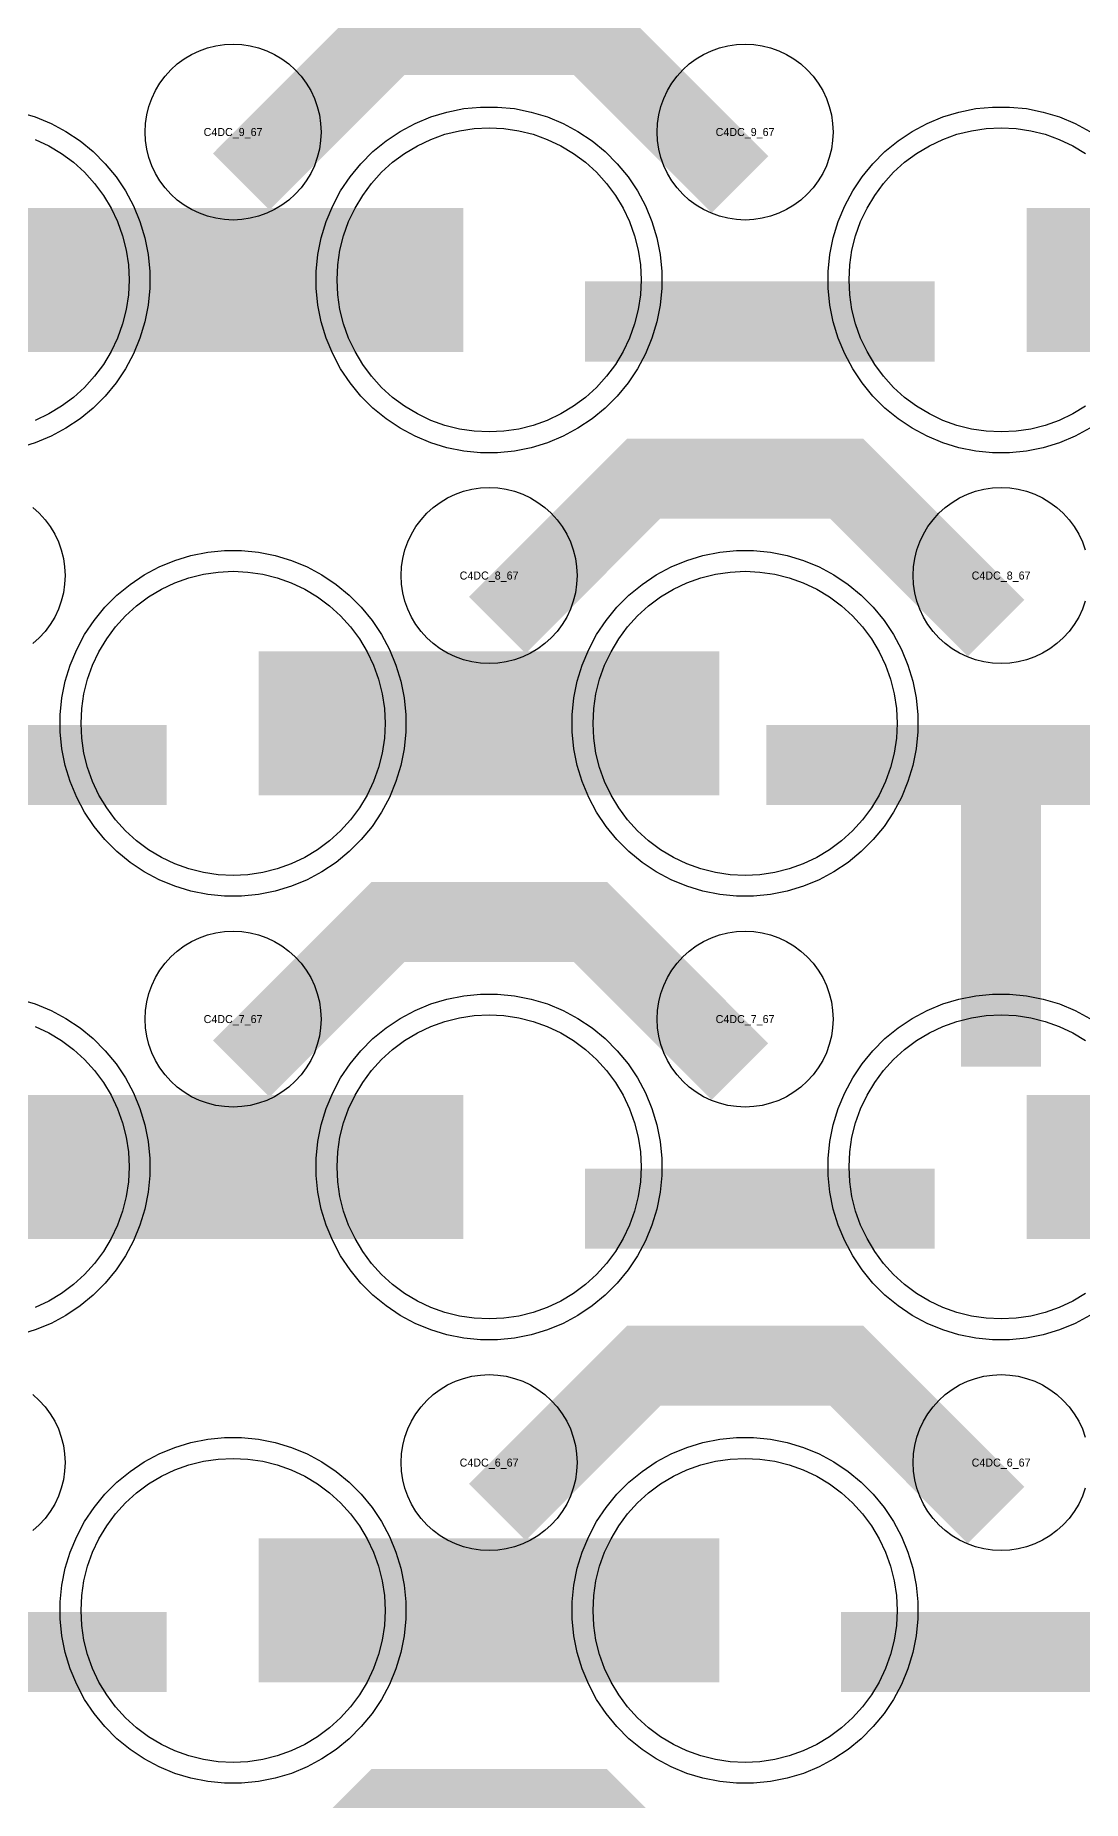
# Model space of a CAD drawing. Extents: x -11880 to 11880, y -14992 to 14992.
# Drawn here: x 9378 to 9706, y -14068 to -13516 of the extents above; entities that cross this region are included whole.
import ezdxf
from ezdxf.enums import TextEntityAlignment as Align

# ---------------------------------------------------------------- set-up
doc = ezdxf.new("R2010")
doc.units = 0
doc.header["$MEASUREMENT"] = 0
for name, color, linetype in [('GDS_775_DT_237', 138, 'CONTINUOUS'), ('RDL1_FS', 34, 'CONTINUOUS'), ('RDL_BS', 160, 'CONTINUOUS')]:
    doc.layers.add(name, color=color, linetype=linetype)

msp = doc.modelspace()

# ---------------------------------------------------------------- linework, layer by layer
at = {"layer": 'RDL1_FS', "color": 241, "true_color": 0xf7abae}
for points in [[(9520, -13639.994), (9515.343, -13639.765), (9510.732, -13639.081), (9506.209, -13637.949), (9501.819, -13636.377), (9497.605, -13634.385), (9493.605, -13631.987), (9489.86, -13629.209), (9486.406, -13626.079), (9483.276, -13622.625), (9480.498, -13618.88), (9478.1, -13614.88), (9476.108, -13610.666), (9474.536, -13606.276), (9473.404, -13601.753), (9472.72, -13597.142), (9472.491, -13592.485), (9472.72, -13587.828), (9473.404, -13583.217), (9474.536, -13578.694), (9476.108, -13574.304), (9478.1, -13570.09), (9480.498, -13566.09), (9483.276, -13562.345), (9486.406, -13558.891), (9489.86, -13555.761), (9493.605, -13552.983), (9497.605, -13550.585), (9501.819, -13548.593), (9506.209, -13547.021), (9510.732, -13545.889), (9515.343, -13545.205), (9520, -13544.976), (9524.657, -13545.205), (9529.268, -13545.889), (9533.791, -13547.021), (9538.181, -13548.593), (9542.395, -13550.585), (9546.395, -13552.983), (9550.14, -13555.761), (9553.594, -13558.891), (9556.724, -13562.345), (9559.502, -13566.09), (9561.9, -13570.09), (9563.892, -13574.304), (9565.464, -13578.694), (9566.596, -13583.217), (9567.28, -13587.828), (9567.509, -13592.485), (9567.28, -13597.142), (9566.596, -13601.753), (9565.464, -13606.276), (9563.892, -13610.666), (9561.9, -13614.88), (9559.502, -13618.88), (9556.724, -13622.625), (9553.594, -13626.079), (9550.14, -13629.209), (9546.395, -13631.987), (9542.395, -13634.385), (9538.181, -13636.377), (9533.791, -13637.949), (9529.268, -13639.081), (9524.657, -13639.765)], [(9440, -13778.559), (9435.343, -13778.33), (9430.732, -13777.646), (9426.209, -13776.514), (9421.819, -13774.942), (9417.605, -13772.95), (9413.605, -13770.552), (9409.86, -13767.774), (9406.406, -13764.644), (9403.276, -13761.19), (9400.498, -13757.445), (9398.1, -13753.445), (9396.108, -13749.231), (9394.536, -13744.841), (9393.404, -13740.318), (9392.72, -13735.707), (9392.491, -13731.05), (9392.72, -13726.393), (9393.404, -13721.782), (9394.536, -13717.259), (9396.108, -13712.869), (9398.1, -13708.655), (9400.498, -13704.655), (9403.276, -13700.91), (9406.406, -13697.456), (9409.86, -13694.326), (9413.605, -13691.548), (9417.605, -13689.15), (9421.819, -13687.158), (9426.209, -13685.586), (9430.732, -13684.454), (9435.343, -13683.77), (9440, -13683.541), (9444.657, -13683.77), (9449.268, -13684.454), (9453.791, -13685.586), (9458.181, -13687.158), (9462.395, -13689.15), (9466.395, -13691.548), (9470.14, -13694.326), (9473.594, -13697.456), (9476.724, -13700.91), (9479.502, -13704.655), (9481.9, -13708.655), (9483.892, -13712.869), (9485.464, -13717.259), (9486.596, -13721.782), (9487.28, -13726.393), (9487.509, -13731.05), (9487.28, -13735.707), (9486.596, -13740.318), (9485.464, -13744.841), (9483.892, -13749.231), (9481.9, -13753.445), (9479.502, -13757.445), (9476.724, -13761.19), (9473.594, -13764.644), (9470.14, -13767.774), (9466.395, -13770.552), (9462.395, -13772.95), (9458.181, -13774.942), (9453.791, -13776.514), (9449.268, -13777.646), (9444.657, -13778.33)], [(9600, -13778.559), (9595.343, -13778.33), (9590.732, -13777.646), (9586.209, -13776.514), (9581.819, -13774.942), (9577.605, -13772.95), (9573.605, -13770.552), (9569.86, -13767.774), (9566.406, -13764.644), (9563.276, -13761.19), (9560.498, -13757.445), (9558.1, -13753.445), (9556.108, -13749.231), (9554.536, -13744.841), (9553.404, -13740.318), (9552.72, -13735.707), (9552.491, -13731.05), (9552.72, -13726.393), (9553.404, -13721.782), (9554.536, -13717.259), (9556.108, -13712.869), (9558.1, -13708.655), (9560.498, -13704.655), (9563.276, -13700.91), (9566.406, -13697.456), (9569.86, -13694.326), (9573.605, -13691.548), (9577.605, -13689.15), (9581.819, -13687.158), (9586.209, -13685.586), (9590.732, -13684.454), (9595.343, -13683.77), (9600, -13683.541), (9604.657, -13683.77), (9609.268, -13684.454), (9613.791, -13685.586), (9618.181, -13687.158), (9622.395, -13689.15), (9626.395, -13691.548), (9630.14, -13694.326), (9633.594, -13697.456), (9636.724, -13700.91), (9639.502, -13704.655), (9641.9, -13708.655), (9643.892, -13712.869), (9645.464, -13717.259), (9646.596, -13721.782), (9647.28, -13726.393), (9647.509, -13731.05), (9647.28, -13735.707), (9646.596, -13740.318), (9645.464, -13744.841), (9643.892, -13749.231), (9641.9, -13753.445), (9639.502, -13757.445), (9636.724, -13761.19), (9633.594, -13764.644), (9630.14, -13767.774), (9626.395, -13770.552), (9622.395, -13772.95), (9618.181, -13774.942), (9613.791, -13776.514), (9609.268, -13777.646), (9604.657, -13778.33)], [(9520, -13917.124), (9515.343, -13916.895), (9510.732, -13916.211), (9506.209, -13915.079), (9501.819, -13913.507), (9497.605, -13911.515), (9493.605, -13909.117), (9489.86, -13906.339), (9486.406, -13903.209), (9483.276, -13899.755), (9480.498, -13896.01), (9478.1, -13892.01), (9476.108, -13887.796), (9474.536, -13883.406), (9473.404, -13878.883), (9472.72, -13874.272), (9472.491, -13869.615), (9472.72, -13864.958), (9473.404, -13860.347), (9474.536, -13855.824), (9476.108, -13851.434), (9478.1, -13847.22), (9480.498, -13843.22), (9483.276, -13839.475), (9486.406, -13836.021), (9489.86, -13832.891), (9493.605, -13830.113), (9497.605, -13827.715), (9501.819, -13825.723), (9506.209, -13824.151), (9510.732, -13823.019), (9515.343, -13822.335), (9520, -13822.106), (9524.657, -13822.335), (9529.268, -13823.019), (9533.791, -13824.151), (9538.181, -13825.723), (9542.395, -13827.715), (9546.395, -13830.113), (9550.14, -13832.891), (9553.594, -13836.021), (9556.724, -13839.475), (9559.502, -13843.22), (9561.9, -13847.22), (9563.892, -13851.434), (9565.464, -13855.824), (9566.596, -13860.347), (9567.28, -13864.958), (9567.509, -13869.615), (9567.28, -13874.272), (9566.596, -13878.883), (9565.464, -13883.406), (9563.892, -13887.796), (9561.9, -13892.01), (9559.502, -13896.01), (9556.724, -13899.755), (9553.594, -13903.209), (9550.14, -13906.339), (9546.395, -13909.117), (9542.395, -13911.515), (9538.181, -13913.507), (9533.791, -13915.079), (9529.268, -13916.211), (9524.657, -13916.895)], [(9440, -14055.689), (9435.343, -14055.46), (9430.732, -14054.776), (9426.209, -14053.644), (9421.819, -14052.072), (9417.605, -14050.08), (9413.605, -14047.682), (9409.86, -14044.904), (9406.406, -14041.774), (9403.276, -14038.32), (9400.498, -14034.575), (9398.1, -14030.575), (9396.108, -14026.361), (9394.536, -14021.971), (9393.404, -14017.448), (9392.72, -14012.837), (9392.491, -14008.18), (9392.72, -14003.523), (9393.404, -13998.912), (9394.536, -13994.389), (9396.108, -13989.999), (9398.1, -13985.785), (9400.498, -13981.785), (9403.276, -13978.04), (9406.406, -13974.586), (9409.86, -13971.456), (9413.605, -13968.678), (9417.605, -13966.28), (9421.819, -13964.288), (9426.209, -13962.716), (9430.732, -13961.584), (9435.343, -13960.9), (9440, -13960.671), (9444.657, -13960.9), (9449.268, -13961.584), (9453.791, -13962.716), (9458.181, -13964.288), (9462.395, -13966.28), (9466.395, -13968.678), (9470.14, -13971.456), (9473.594, -13974.586), (9476.724, -13978.04), (9479.502, -13981.785), (9481.9, -13985.785), (9483.892, -13989.999), (9485.464, -13994.389), (9486.596, -13998.912), (9487.28, -14003.523), (9487.509, -14008.18), (9487.28, -14012.837), (9486.596, -14017.448), (9485.464, -14021.971), (9483.892, -14026.361), (9481.9, -14030.575), (9479.502, -14034.575), (9476.724, -14038.32), (9473.594, -14041.774), (9470.14, -14044.904), (9466.395, -14047.682), (9462.395, -14050.08), (9458.181, -14052.072), (9453.791, -14053.644), (9449.268, -14054.776), (9444.657, -14055.46)], [(9600, -14055.689), (9595.343, -14055.46), (9590.732, -14054.776), (9586.209, -14053.644), (9581.819, -14052.072), (9577.605, -14050.08), (9573.605, -14047.682), (9569.86, -14044.904), (9566.406, -14041.774), (9563.276, -14038.32), (9560.498, -14034.575), (9558.1, -14030.575), (9556.108, -14026.361), (9554.536, -14021.971), (9553.404, -14017.448), (9552.72, -14012.837), (9552.491, -14008.18), (9552.72, -14003.523), (9553.404, -13998.912), (9554.536, -13994.389), (9556.108, -13989.999), (9558.1, -13985.785), (9560.498, -13981.785), (9563.276, -13978.04), (9566.406, -13974.586), (9569.86, -13971.456), (9573.605, -13968.678), (9577.605, -13966.28), (9581.819, -13964.288), (9586.209, -13962.716), (9590.732, -13961.584), (9595.343, -13960.9), (9600, -13960.671), (9604.657, -13960.9), (9609.268, -13961.584), (9613.791, -13962.716), (9618.181, -13964.288), (9622.395, -13966.28), (9626.395, -13968.678), (9630.14, -13971.456), (9633.594, -13974.586), (9636.724, -13978.04), (9639.502, -13981.785), (9641.9, -13985.785), (9643.892, -13989.999), (9645.464, -13994.389), (9646.596, -13998.912), (9647.28, -14003.523), (9647.509, -14008.18), (9647.28, -14012.837), (9646.596, -14017.448), (9645.464, -14021.971), (9643.892, -14026.361), (9641.9, -14030.575), (9639.502, -14034.575), (9636.724, -14038.32), (9633.594, -14041.774), (9630.14, -14044.904), (9626.395, -14047.682), (9622.395, -14050.08), (9618.181, -14052.072), (9613.791, -14053.644), (9609.268, -14054.776), (9604.657, -14055.46)]]:
    msp.add_lwpolyline(points, close=True, dxfattribs=at)
for points in [[(9706.395, -13631.987), (9702.395, -13634.385), (9698.181, -13636.377), (9693.791, -13637.949), (9689.268, -13639.081), (9684.657, -13639.765), (9680, -13639.994), (9675.343, -13639.765), (9670.732, -13639.081), (9666.209, -13637.949), (9661.819, -13636.377), (9657.605, -13634.385), (9653.605, -13631.987), (9649.86, -13629.209), (9646.406, -13626.079), (9643.276, -13622.625), (9640.498, -13618.88), (9638.1, -13614.88), (9636.108, -13610.666), (9634.536, -13606.276), (9633.404, -13601.753), (9632.72, -13597.142), (9632.491, -13592.485), (9632.72, -13587.828), (9633.404, -13583.217), (9634.536, -13578.694), (9636.108, -13574.304), (9638.1, -13570.09), (9640.498, -13566.09), (9643.276, -13562.345), (9646.406, -13558.891), (9649.86, -13555.761), (9653.605, -13552.983), (9657.605, -13550.585), (9661.819, -13548.593), (9666.209, -13547.021), (9670.732, -13545.889), (9675.343, -13545.205), (9680, -13544.976), (9684.657, -13545.205), (9689.268, -13545.889), (9693.791, -13547.021), (9698.181, -13548.593), (9702.395, -13550.585), (9706.395, -13552.983)], [(9378.181, -13548.593), (9382.395, -13550.585), (9386.395, -13552.983), (9390.14, -13555.761), (9393.594, -13558.891), (9396.724, -13562.345), (9399.502, -13566.09), (9401.9, -13570.09), (9403.892, -13574.304), (9405.464, -13578.694), (9406.596, -13583.217), (9407.28, -13587.828), (9407.509, -13592.485), (9407.28, -13597.142), (9406.596, -13601.753), (9405.464, -13606.276), (9403.892, -13610.666), (9401.9, -13614.88), (9399.502, -13618.88), (9396.724, -13622.625), (9393.594, -13626.079), (9390.14, -13629.209), (9386.395, -13631.987), (9382.395, -13634.385), (9378.181, -13636.377)], [(9378.181, -13825.723), (9382.395, -13827.715), (9386.395, -13830.113), (9390.14, -13832.891), (9393.594, -13836.021), (9396.724, -13839.475), (9399.502, -13843.22), (9401.9, -13847.22), (9403.892, -13851.434), (9405.464, -13855.824), (9406.596, -13860.347), (9407.28, -13864.958), (9407.509, -13869.615), (9407.28, -13874.272), (9406.596, -13878.883), (9405.464, -13883.406), (9403.892, -13887.796), (9401.9, -13892.01), (9399.502, -13896.01), (9396.724, -13899.755), (9393.594, -13903.209), (9390.14, -13906.339), (9386.395, -13909.117), (9382.395, -13911.515), (9378.181, -13913.507)], [(9706.395, -13909.117), (9702.395, -13911.515), (9698.181, -13913.507), (9693.791, -13915.079), (9689.268, -13916.211), (9684.657, -13916.895), (9680, -13917.124), (9675.343, -13916.895), (9670.732, -13916.211), (9666.209, -13915.079), (9661.819, -13913.507), (9657.605, -13911.515), (9653.605, -13909.117), (9649.86, -13906.339), (9646.406, -13903.209), (9643.276, -13899.755), (9640.498, -13896.01), (9638.1, -13892.01), (9636.108, -13887.796), (9634.536, -13883.406), (9633.404, -13878.883), (9632.72, -13874.272), (9632.491, -13869.615), (9632.72, -13864.958), (9633.404, -13860.347), (9634.536, -13855.824), (9636.108, -13851.434), (9638.1, -13847.22), (9640.498, -13843.22), (9643.276, -13839.475), (9646.406, -13836.021), (9649.86, -13832.891), (9653.605, -13830.113), (9657.605, -13827.715), (9661.819, -13825.723), (9666.209, -13824.151), (9670.732, -13823.019), (9675.343, -13822.335), (9680, -13822.106), (9684.657, -13822.335), (9689.268, -13823.019), (9693.791, -13824.151), (9698.181, -13825.723), (9702.395, -13827.715), (9706.395, -13830.113)]]:
    msp.add_lwpolyline(points, dxfattribs=at)
for points in [[(9368.002, -13592.485, 45, 45, 0), (9440.002, -13592.485, 45, 45, 0)], [(9440.002, -13592.485, 45, 45, 0), (9512.002, -13592.485, 45, 45, 0)], [(9688.002, -13592.485, 45, 45, 0), (9760.002, -13592.485, 45, 45, 0)], [(9448.002, -13731.05, 45, 45, 0), (9520.002, -13731.05, 45, 45, 0)], [(9520.002, -13731.05, 45, 45, 0), (9592.002, -13731.05, 45, 45, 0)], [(9368.002, -13869.615, 45, 45, 0), (9440.002, -13869.615, 45, 45, 0)], [(9440.002, -13869.615, 45, 45, 0), (9512.002, -13869.615, 45, 45, 0)], [(9688.002, -13869.615, 45, 45, 0), (9760.002, -13869.615, 45, 45, 0)], [(9448.002, -14008.18, 45, 45, 0), (9520.002, -14008.18, 45, 45, 0)], [(9520.002, -14008.18, 45, 45, 0), (9592.002, -14008.18, 45, 45, 0)]]:
    msp.add_lwpolyline(points, format="xyseb", dxfattribs=at)
at = {"layer": 'RDL_BS'}
for points in [[(9442.562, -13561.799, 25, 25, 0), (9488.377, -13515.984, 25, 25, 0), (9521.93, -13515.984, 25, 25, 0)], [(9598.401, -13562.698, 25, 25, 0), (9551.687, -13515.984, 25, 25, 0), (9521.929, -13515.984, 25, 25, 0)], [(9522.562, -13700.364, 25, 25, 0), (9568.377, -13654.549, 25, 25, 0), (9601.93, -13654.549, 25, 25, 0)], [(9678.401, -13701.263, 25, 25, 0), (9631.687, -13654.549, 25, 25, 0), (9601.929, -13654.549, 25, 25, 0)], [(9680, -13767.476, 25, 25, 0), (9680, -13814.864, 25, 25, 0)], [(9442.562, -13838.929, 25, 25, 0), (9488.377, -13793.114, 25, 25, 0), (9521.93, -13793.114, 25, 25, 0)], [(9598.401, -13839.828, 25, 25, 0), (9551.687, -13793.114, 25, 25, 0), (9521.929, -13793.114, 25, 25, 0)], [(9522.562, -13977.494, 25, 25, 0), (9568.377, -13931.679, 25, 25, 0), (9601.93, -13931.679, 25, 25, 0)], [(9678.401, -13978.393, 25, 25, 0), (9631.687, -13931.679, 25, 25, 0), (9601.929, -13931.679, 25, 25, 0)], [(9442.562, -14116.059, 25, 25, 0), (9488.377, -14070.244, 25, 25, 0), (9521.93, -14070.244, 25, 25, 0)], [(9598.401, -14116.958, 25, 25, 0), (9551.687, -14070.244, 25, 25, 0), (9521.929, -14070.244, 25, 25, 0)]]:
    msp.add_lwpolyline(points, format="xyseb", dxfattribs=at)
for points in [[(9440, -13573.791), (9437.307, -13573.659), (9434.635, -13573.263), (9432.016, -13572.606), (9429.481, -13571.699), (9427.044, -13570.547), (9424.72, -13569.154), (9422.557, -13567.551), (9420.558, -13565.739), (9418.746, -13563.74), (9417.143, -13561.577), (9415.75, -13559.253), (9414.598, -13556.816), (9413.691, -13554.281), (9413.034, -13551.662), (9412.638, -13548.99), (9412.506, -13546.297), (9412.638, -13543.604), (9413.034, -13540.932), (9413.691, -13538.313), (9414.598, -13535.778), (9415.75, -13533.341), (9417.143, -13531.017), (9418.746, -13528.854), (9420.558, -13526.855), (9422.557, -13525.043), (9424.72, -13523.44), (9427.044, -13522.047), (9429.481, -13520.895), (9432.016, -13519.988), (9434.635, -13519.331), (9437.307, -13518.935), (9440, -13518.803), (9442.693, -13518.935), (9445.365, -13519.331), (9447.984, -13519.988), (9450.519, -13520.895), (9452.956, -13522.047), (9455.28, -13523.44), (9457.443, -13525.043), (9459.442, -13526.855), (9461.254, -13528.854), (9462.857, -13531.017), (9464.25, -13533.341), (9465.402, -13535.778), (9466.309, -13538.313), (9466.966, -13540.932), (9467.362, -13543.604), (9467.494, -13546.297), (9467.362, -13548.99), (9466.966, -13551.662), (9466.309, -13554.281), (9465.402, -13556.816), (9464.25, -13559.253), (9462.857, -13561.577), (9461.254, -13563.74), (9459.442, -13565.739), (9457.443, -13567.551), (9455.28, -13569.154), (9452.956, -13570.547), (9450.519, -13571.699), (9447.984, -13572.606), (9445.365, -13573.263), (9442.693, -13573.659)], [(9600, -13573.791), (9597.307, -13573.659), (9594.635, -13573.263), (9592.016, -13572.606), (9589.481, -13571.699), (9587.044, -13570.547), (9584.72, -13569.154), (9582.557, -13567.551), (9580.558, -13565.739), (9578.746, -13563.74), (9577.143, -13561.577), (9575.75, -13559.253), (9574.598, -13556.816), (9573.691, -13554.281), (9573.034, -13551.662), (9572.638, -13548.99), (9572.506, -13546.297), (9572.638, -13543.604), (9573.034, -13540.932), (9573.691, -13538.313), (9574.598, -13535.778), (9575.75, -13533.341), (9577.143, -13531.017), (9578.746, -13528.854), (9580.558, -13526.855), (9582.557, -13525.043), (9584.72, -13523.44), (9587.044, -13522.047), (9589.481, -13520.895), (9592.016, -13519.988), (9594.635, -13519.331), (9597.307, -13518.935), (9600, -13518.803), (9602.693, -13518.935), (9605.365, -13519.331), (9607.984, -13519.988), (9610.519, -13520.895), (9612.956, -13522.047), (9615.28, -13523.44), (9617.443, -13525.043), (9619.442, -13526.855), (9621.254, -13528.854), (9622.857, -13531.017), (9624.25, -13533.341), (9625.402, -13535.778), (9626.309, -13538.313), (9626.966, -13540.932), (9627.362, -13543.604), (9627.494, -13546.297), (9627.362, -13548.99), (9626.966, -13551.662), (9626.309, -13554.281), (9625.402, -13556.816), (9624.25, -13559.253), (9622.857, -13561.577), (9621.254, -13563.74), (9619.442, -13565.739), (9617.443, -13567.551), (9615.28, -13569.154), (9612.956, -13570.547), (9610.519, -13571.699), (9607.984, -13572.606), (9605.365, -13573.263), (9602.693, -13573.659)], [(9520, -13712.356), (9517.307, -13712.224), (9514.635, -13711.828), (9512.016, -13711.171), (9509.481, -13710.264), (9507.044, -13709.112), (9504.72, -13707.719), (9502.557, -13706.116), (9500.558, -13704.304), (9498.746, -13702.305), (9497.143, -13700.142), (9495.75, -13697.818), (9494.598, -13695.381), (9493.691, -13692.846), (9493.034, -13690.227), (9492.638, -13687.555), (9492.506, -13684.862), (9492.638, -13682.169), (9493.034, -13679.497), (9493.691, -13676.878), (9494.598, -13674.343), (9495.75, -13671.906), (9497.143, -13669.582), (9498.746, -13667.419), (9500.558, -13665.42), (9502.557, -13663.608), (9504.72, -13662.005), (9507.044, -13660.612), (9509.481, -13659.46), (9512.016, -13658.553), (9514.635, -13657.896), (9517.307, -13657.5), (9520, -13657.368), (9522.693, -13657.5), (9525.365, -13657.896), (9527.984, -13658.553), (9530.519, -13659.46), (9532.956, -13660.612), (9535.28, -13662.005), (9537.443, -13663.608), (9539.442, -13665.42), (9541.254, -13667.419), (9542.857, -13669.582), (9544.25, -13671.906), (9545.402, -13674.343), (9546.309, -13676.878), (9546.966, -13679.497), (9547.362, -13682.169), (9547.494, -13684.862), (9547.362, -13687.555), (9546.966, -13690.227), (9546.309, -13692.846), (9545.402, -13695.381), (9544.25, -13697.818), (9542.857, -13700.142), (9541.254, -13702.305), (9539.442, -13704.304), (9537.443, -13706.116), (9535.28, -13707.719), (9532.956, -13709.112), (9530.519, -13710.264), (9527.984, -13711.171), (9525.365, -13711.828), (9522.693, -13712.224)], [(9440, -13850.921), (9437.307, -13850.789), (9434.635, -13850.393), (9432.016, -13849.736), (9429.481, -13848.829), (9427.044, -13847.677), (9424.72, -13846.284), (9422.557, -13844.681), (9420.558, -13842.869), (9418.746, -13840.87), (9417.143, -13838.707), (9415.75, -13836.383), (9414.598, -13833.946), (9413.691, -13831.411), (9413.034, -13828.792), (9412.638, -13826.12), (9412.506, -13823.427), (9412.638, -13820.734), (9413.034, -13818.062), (9413.691, -13815.443), (9414.598, -13812.908), (9415.75, -13810.471), (9417.143, -13808.147), (9418.746, -13805.984), (9420.558, -13803.985), (9422.557, -13802.173), (9424.72, -13800.57), (9427.044, -13799.177), (9429.481, -13798.025), (9432.016, -13797.118), (9434.635, -13796.461), (9437.307, -13796.065), (9440, -13795.933), (9442.693, -13796.065), (9445.365, -13796.461), (9447.984, -13797.118), (9450.519, -13798.025), (9452.956, -13799.177), (9455.28, -13800.57), (9457.443, -13802.173), (9459.442, -13803.985), (9461.254, -13805.984), (9462.857, -13808.147), (9464.25, -13810.471), (9465.402, -13812.908), (9466.309, -13815.443), (9466.966, -13818.062), (9467.362, -13820.734), (9467.494, -13823.427), (9467.362, -13826.12), (9466.966, -13828.792), (9466.309, -13831.411), (9465.402, -13833.946), (9464.25, -13836.383), (9462.857, -13838.707), (9461.254, -13840.87), (9459.442, -13842.869), (9457.443, -13844.681), (9455.28, -13846.284), (9452.956, -13847.677), (9450.519, -13848.829), (9447.984, -13849.736), (9445.365, -13850.393), (9442.693, -13850.789)], [(9600, -13850.921), (9597.307, -13850.789), (9594.635, -13850.393), (9592.016, -13849.736), (9589.481, -13848.829), (9587.044, -13847.677), (9584.72, -13846.284), (9582.557, -13844.681), (9580.558, -13842.869), (9578.746, -13840.87), (9577.143, -13838.707), (9575.75, -13836.383), (9574.598, -13833.946), (9573.691, -13831.411), (9573.034, -13828.792), (9572.638, -13826.12), (9572.506, -13823.427), (9572.638, -13820.734), (9573.034, -13818.062), (9573.691, -13815.443), (9574.598, -13812.908), (9575.75, -13810.471), (9577.143, -13808.147), (9578.746, -13805.984), (9580.558, -13803.985), (9582.557, -13802.173), (9584.72, -13800.57), (9587.044, -13799.177), (9589.481, -13798.025), (9592.016, -13797.118), (9594.635, -13796.461), (9597.307, -13796.065), (9600, -13795.933), (9602.693, -13796.065), (9605.365, -13796.461), (9607.984, -13797.118), (9610.519, -13798.025), (9612.956, -13799.177), (9615.28, -13800.57), (9617.443, -13802.173), (9619.442, -13803.985), (9621.254, -13805.984), (9622.857, -13808.147), (9624.25, -13810.471), (9625.402, -13812.908), (9626.309, -13815.443), (9626.966, -13818.062), (9627.362, -13820.734), (9627.494, -13823.427), (9627.362, -13826.12), (9626.966, -13828.792), (9626.309, -13831.411), (9625.402, -13833.946), (9624.25, -13836.383), (9622.857, -13838.707), (9621.254, -13840.87), (9619.442, -13842.869), (9617.443, -13844.681), (9615.28, -13846.284), (9612.956, -13847.677), (9610.519, -13848.829), (9607.984, -13849.736), (9605.365, -13850.393), (9602.693, -13850.789)], [(9520, -13989.486), (9517.307, -13989.354), (9514.635, -13988.958), (9512.016, -13988.301), (9509.481, -13987.394), (9507.044, -13986.242), (9504.72, -13984.849), (9502.557, -13983.246), (9500.558, -13981.434), (9498.746, -13979.435), (9497.143, -13977.272), (9495.75, -13974.948), (9494.598, -13972.511), (9493.691, -13969.976), (9493.034, -13967.357), (9492.638, -13964.685), (9492.506, -13961.992), (9492.638, -13959.299), (9493.034, -13956.627), (9493.691, -13954.008), (9494.598, -13951.473), (9495.75, -13949.036), (9497.143, -13946.712), (9498.746, -13944.549), (9500.558, -13942.55), (9502.557, -13940.738), (9504.72, -13939.135), (9507.044, -13937.742), (9509.481, -13936.59), (9512.016, -13935.683), (9514.635, -13935.026), (9517.307, -13934.63), (9520, -13934.498), (9522.693, -13934.63), (9525.365, -13935.026), (9527.984, -13935.683), (9530.519, -13936.59), (9532.956, -13937.742), (9535.28, -13939.135), (9537.443, -13940.738), (9539.442, -13942.55), (9541.254, -13944.549), (9542.857, -13946.712), (9544.25, -13949.036), (9545.402, -13951.473), (9546.309, -13954.008), (9546.966, -13956.627), (9547.362, -13959.299), (9547.494, -13961.992), (9547.362, -13964.685), (9546.966, -13967.357), (9546.309, -13969.976), (9545.402, -13972.511), (9544.25, -13974.948), (9542.857, -13977.272), (9541.254, -13979.435), (9539.442, -13981.434), (9537.443, -13983.246), (9535.28, -13984.849), (9532.956, -13986.242), (9530.519, -13987.394), (9527.984, -13988.301), (9525.365, -13988.958), (9522.693, -13989.354)]]:
    msp.add_lwpolyline(points, close=True, dxfattribs=at)
at = {"layer": 'RDL_BS', "color": 241, "true_color": 0xf7abae}
for points in [[(9373.165, -13540.048), (9378.205, -13541.579), (9383.115, -13543.61), (9387.777, -13546.102), (9392.191, -13549.049), (9396.292, -13552.411), (9400.074, -13556.193), (9403.436, -13560.294), (9406.383, -13564.708), (9408.875, -13569.37), (9410.906, -13574.28), (9412.437, -13579.32), (9413.483, -13584.547), (9414, -13589.841), (9414, -13595.129), (9413.483, -13600.423), (9412.437, -13605.65), (9410.906, -13610.69), (9408.875, -13615.6), (9406.383, -13620.262), (9403.436, -13624.676), (9400.074, -13628.777), (9396.292, -13632.559), (9392.191, -13635.921), (9387.777, -13638.868), (9383.115, -13641.36), (9378.205, -13643.391), (9373.165, -13644.922)], [(9707.777, -13638.868), (9703.115, -13641.36), (9698.205, -13643.391), (9693.165, -13644.922), (9687.938, -13645.968), (9682.644, -13646.485), (9677.356, -13646.485), (9672.062, -13645.968), (9666.835, -13644.922), (9661.795, -13643.391), (9656.885, -13641.36), (9652.223, -13638.868), (9647.809, -13635.921), (9643.708, -13632.559), (9639.926, -13628.777), (9636.564, -13624.676), (9633.617, -13620.262), (9631.125, -13615.6), (9629.094, -13610.69), (9627.563, -13605.65), (9626.517, -13600.423), (9626, -13595.129), (9626, -13589.841), (9626.517, -13584.547), (9627.563, -13579.32), (9629.094, -13574.28), (9631.125, -13569.37), (9633.617, -13564.708), (9636.564, -13560.294), (9639.926, -13556.193), (9643.708, -13552.411), (9647.809, -13549.049), (9652.223, -13546.102), (9656.885, -13543.61), (9661.795, -13541.579), (9666.835, -13540.048), (9672.062, -13539.002), (9677.356, -13538.485), (9682.644, -13538.485), (9687.938, -13539.002), (9693.165, -13540.048), (9698.205, -13541.579), (9703.115, -13543.61), (9707.777, -13546.102)], [(9707.777, -13915.998), (9703.115, -13918.49), (9698.205, -13920.521), (9693.165, -13922.052), (9687.938, -13923.098), (9682.644, -13923.615), (9677.356, -13923.615), (9672.062, -13923.098), (9666.835, -13922.052), (9661.795, -13920.521), (9656.885, -13918.49), (9652.223, -13915.998), (9647.809, -13913.051), (9643.708, -13909.689), (9639.926, -13905.907), (9636.564, -13901.806), (9633.617, -13897.392), (9631.125, -13892.73), (9629.094, -13887.82), (9627.563, -13882.78), (9626.517, -13877.553), (9626, -13872.259), (9626, -13866.971), (9626.517, -13861.677), (9627.563, -13856.45), (9629.094, -13851.41), (9631.125, -13846.5), (9633.617, -13841.838), (9636.564, -13837.424), (9639.926, -13833.323), (9643.708, -13829.541), (9647.809, -13826.179), (9652.223, -13823.232), (9656.885, -13820.74), (9661.795, -13818.709), (9666.835, -13817.178), (9672.062, -13816.132), (9677.356, -13815.615), (9682.644, -13815.615), (9687.938, -13816.132), (9693.165, -13817.178), (9698.205, -13818.709), (9703.115, -13820.74), (9707.777, -13823.232)], [(9373.165, -13817.178), (9378.205, -13818.709), (9383.115, -13820.74), (9387.777, -13823.232), (9392.191, -13826.179), (9396.292, -13829.541), (9400.074, -13833.323), (9403.436, -13837.424), (9406.383, -13841.838), (9408.875, -13846.5), (9410.906, -13851.41), (9412.437, -13856.45), (9413.483, -13861.677), (9414, -13866.971), (9414, -13872.259), (9413.483, -13877.553), (9412.437, -13882.78), (9410.906, -13887.82), (9408.875, -13892.73), (9406.383, -13897.392), (9403.436, -13901.806), (9400.074, -13905.907), (9396.292, -13909.689), (9392.191, -13913.051), (9387.777, -13915.998), (9383.115, -13918.49), (9378.205, -13920.521), (9373.165, -13922.052)]]:
    msp.add_lwpolyline(points, dxfattribs=at)
for points in [[(9517.356, -13646.485), (9512.062, -13645.968), (9506.835, -13644.922), (9501.795, -13643.391), (9496.885, -13641.36), (9492.223, -13638.868), (9487.809, -13635.921), (9483.708, -13632.559), (9479.926, -13628.777), (9476.564, -13624.676), (9473.617, -13620.262), (9471.125, -13615.6), (9469.094, -13610.69), (9467.563, -13605.65), (9466.517, -13600.423), (9466, -13595.129), (9466, -13589.841), (9466.517, -13584.547), (9467.563, -13579.32), (9469.094, -13574.28), (9471.125, -13569.37), (9473.617, -13564.708), (9476.564, -13560.294), (9479.926, -13556.193), (9483.708, -13552.411), (9487.809, -13549.049), (9492.223, -13546.102), (9496.885, -13543.61), (9501.795, -13541.579), (9506.835, -13540.048), (9512.062, -13539.002), (9517.356, -13538.485), (9522.644, -13538.485), (9527.938, -13539.002), (9533.165, -13540.048), (9538.205, -13541.579), (9543.115, -13543.61), (9547.777, -13546.102), (9552.191, -13549.049), (9556.292, -13552.411), (9560.074, -13556.193), (9563.436, -13560.294), (9566.383, -13564.708), (9568.875, -13569.37), (9570.906, -13574.28), (9572.437, -13579.32), (9573.483, -13584.547), (9574, -13589.841), (9574, -13595.129), (9573.483, -13600.423), (9572.437, -13605.65), (9570.906, -13610.69), (9568.875, -13615.6), (9566.383, -13620.262), (9563.436, -13624.676), (9560.074, -13628.777), (9556.292, -13632.559), (9552.191, -13635.921), (9547.777, -13638.868), (9543.115, -13641.36), (9538.205, -13643.391), (9533.165, -13644.922), (9527.938, -13645.968), (9522.644, -13646.485)], [(9437.356, -13785.05), (9432.062, -13784.533), (9426.835, -13783.487), (9421.795, -13781.956), (9416.885, -13779.925), (9412.223, -13777.433), (9407.809, -13774.486), (9403.708, -13771.124), (9399.926, -13767.342), (9396.564, -13763.241), (9393.617, -13758.827), (9391.125, -13754.165), (9389.094, -13749.255), (9387.563, -13744.215), (9386.517, -13738.988), (9386, -13733.694), (9386, -13728.406), (9386.517, -13723.112), (9387.563, -13717.885), (9389.094, -13712.845), (9391.125, -13707.935), (9393.617, -13703.273), (9396.564, -13698.859), (9399.926, -13694.758), (9403.708, -13690.976), (9407.809, -13687.614), (9412.223, -13684.667), (9416.885, -13682.175), (9421.795, -13680.144), (9426.835, -13678.613), (9432.062, -13677.567), (9437.356, -13677.05), (9442.644, -13677.05), (9447.938, -13677.567), (9453.165, -13678.613), (9458.205, -13680.144), (9463.115, -13682.175), (9467.777, -13684.667), (9472.191, -13687.614), (9476.292, -13690.976), (9480.074, -13694.758), (9483.436, -13698.859), (9486.383, -13703.273), (9488.875, -13707.935), (9490.906, -13712.845), (9492.437, -13717.885), (9493.483, -13723.112), (9494, -13728.406), (9494, -13733.694), (9493.483, -13738.988), (9492.437, -13744.215), (9490.906, -13749.255), (9488.875, -13754.165), (9486.383, -13758.827), (9483.436, -13763.241), (9480.074, -13767.342), (9476.292, -13771.124), (9472.191, -13774.486), (9467.777, -13777.433), (9463.115, -13779.925), (9458.205, -13781.956), (9453.165, -13783.487), (9447.938, -13784.533), (9442.644, -13785.05)], [(9597.356, -13785.05), (9592.062, -13784.533), (9586.835, -13783.487), (9581.795, -13781.956), (9576.885, -13779.925), (9572.223, -13777.433), (9567.809, -13774.486), (9563.708, -13771.124), (9559.926, -13767.342), (9556.564, -13763.241), (9553.617, -13758.827), (9551.125, -13754.165), (9549.094, -13749.255), (9547.563, -13744.215), (9546.517, -13738.988), (9546, -13733.694), (9546, -13728.406), (9546.517, -13723.112), (9547.563, -13717.885), (9549.094, -13712.845), (9551.125, -13707.935), (9553.617, -13703.273), (9556.564, -13698.859), (9559.926, -13694.758), (9563.708, -13690.976), (9567.809, -13687.614), (9572.223, -13684.667), (9576.885, -13682.175), (9581.795, -13680.144), (9586.835, -13678.613), (9592.062, -13677.567), (9597.356, -13677.05), (9602.644, -13677.05), (9607.938, -13677.567), (9613.165, -13678.613), (9618.205, -13680.144), (9623.115, -13682.175), (9627.777, -13684.667), (9632.191, -13687.614), (9636.292, -13690.976), (9640.074, -13694.758), (9643.436, -13698.859), (9646.383, -13703.273), (9648.875, -13707.935), (9650.906, -13712.845), (9652.437, -13717.885), (9653.483, -13723.112), (9654, -13728.406), (9654, -13733.694), (9653.483, -13738.988), (9652.437, -13744.215), (9650.906, -13749.255), (9648.875, -13754.165), (9646.383, -13758.827), (9643.436, -13763.241), (9640.074, -13767.342), (9636.292, -13771.124), (9632.191, -13774.486), (9627.777, -13777.433), (9623.115, -13779.925), (9618.205, -13781.956), (9613.165, -13783.487), (9607.938, -13784.533), (9602.644, -13785.05)], [(9517.356, -13923.615), (9512.062, -13923.098), (9506.835, -13922.052), (9501.795, -13920.521), (9496.885, -13918.49), (9492.223, -13915.998), (9487.809, -13913.051), (9483.708, -13909.689), (9479.926, -13905.907), (9476.564, -13901.806), (9473.617, -13897.392), (9471.125, -13892.73), (9469.094, -13887.82), (9467.563, -13882.78), (9466.517, -13877.553), (9466, -13872.259), (9466, -13866.971), (9466.517, -13861.677), (9467.563, -13856.45), (9469.094, -13851.41), (9471.125, -13846.5), (9473.617, -13841.838), (9476.564, -13837.424), (9479.926, -13833.323), (9483.708, -13829.541), (9487.809, -13826.179), (9492.223, -13823.232), (9496.885, -13820.74), (9501.795, -13818.709), (9506.835, -13817.178), (9512.062, -13816.132), (9517.356, -13815.615), (9522.644, -13815.615), (9527.938, -13816.132), (9533.165, -13817.178), (9538.205, -13818.709), (9543.115, -13820.74), (9547.777, -13823.232), (9552.191, -13826.179), (9556.292, -13829.541), (9560.074, -13833.323), (9563.436, -13837.424), (9566.383, -13841.838), (9568.875, -13846.5), (9570.906, -13851.41), (9572.437, -13856.45), (9573.483, -13861.677), (9574, -13866.971), (9574, -13872.259), (9573.483, -13877.553), (9572.437, -13882.78), (9570.906, -13887.82), (9568.875, -13892.73), (9566.383, -13897.392), (9563.436, -13901.806), (9560.074, -13905.907), (9556.292, -13909.689), (9552.191, -13913.051), (9547.777, -13915.998), (9543.115, -13918.49), (9538.205, -13920.521), (9533.165, -13922.052), (9527.938, -13923.098), (9522.644, -13923.615)], [(9437.356, -14062.18), (9432.062, -14061.663), (9426.835, -14060.617), (9421.795, -14059.086), (9416.885, -14057.055), (9412.223, -14054.563), (9407.809, -14051.616), (9403.708, -14048.254), (9399.926, -14044.472), (9396.564, -14040.371), (9393.617, -14035.957), (9391.125, -14031.295), (9389.094, -14026.385), (9387.563, -14021.345), (9386.517, -14016.118), (9386, -14010.824), (9386, -14005.536), (9386.517, -14000.242), (9387.563, -13995.015), (9389.094, -13989.975), (9391.125, -13985.065), (9393.617, -13980.403), (9396.564, -13975.989), (9399.926, -13971.888), (9403.708, -13968.106), (9407.809, -13964.744), (9412.223, -13961.797), (9416.885, -13959.305), (9421.795, -13957.274), (9426.835, -13955.743), (9432.062, -13954.697), (9437.356, -13954.18), (9442.644, -13954.18), (9447.938, -13954.697), (9453.165, -13955.743), (9458.205, -13957.274), (9463.115, -13959.305), (9467.777, -13961.797), (9472.191, -13964.744), (9476.292, -13968.106), (9480.074, -13971.888), (9483.436, -13975.989), (9486.383, -13980.403), (9488.875, -13985.065), (9490.906, -13989.975), (9492.437, -13995.015), (9493.483, -14000.242), (9494, -14005.536), (9494, -14010.824), (9493.483, -14016.118), (9492.437, -14021.345), (9490.906, -14026.385), (9488.875, -14031.295), (9486.383, -14035.957), (9483.436, -14040.371), (9480.074, -14044.472), (9476.292, -14048.254), (9472.191, -14051.616), (9467.777, -14054.563), (9463.115, -14057.055), (9458.205, -14059.086), (9453.165, -14060.617), (9447.938, -14061.663), (9442.644, -14062.18)], [(9597.356, -14062.18), (9592.062, -14061.663), (9586.835, -14060.617), (9581.795, -14059.086), (9576.885, -14057.055), (9572.223, -14054.563), (9567.809, -14051.616), (9563.708, -14048.254), (9559.926, -14044.472), (9556.564, -14040.371), (9553.617, -14035.957), (9551.125, -14031.295), (9549.094, -14026.385), (9547.563, -14021.345), (9546.517, -14016.118), (9546, -14010.824), (9546, -14005.536), (9546.517, -14000.242), (9547.563, -13995.015), (9549.094, -13989.975), (9551.125, -13985.065), (9553.617, -13980.403), (9556.564, -13975.989), (9559.926, -13971.888), (9563.708, -13968.106), (9567.809, -13964.744), (9572.223, -13961.797), (9576.885, -13959.305), (9581.795, -13957.274), (9586.835, -13955.743), (9592.062, -13954.697), (9597.356, -13954.18), (9602.644, -13954.18), (9607.938, -13954.697), (9613.165, -13955.743), (9618.205, -13957.274), (9623.115, -13959.305), (9627.777, -13961.797), (9632.191, -13964.744), (9636.292, -13968.106), (9640.074, -13971.888), (9643.436, -13975.989), (9646.383, -13980.403), (9648.875, -13985.065), (9650.906, -13989.975), (9652.437, -13995.015), (9653.483, -14000.242), (9654, -14005.536), (9654, -14010.824), (9653.483, -14016.118), (9652.437, -14021.345), (9650.906, -14026.385), (9648.875, -14031.295), (9646.383, -14035.957), (9643.436, -14040.371), (9640.074, -14044.472), (9636.292, -14048.254), (9632.191, -14051.616), (9627.777, -14054.563), (9623.115, -14057.055), (9618.205, -14059.086), (9613.165, -14060.617), (9607.938, -14061.663), (9602.644, -14062.18)]]:
    msp.add_lwpolyline(points, close=True, dxfattribs=at)
for points in [[(9550.016, -13605.498, 25, 25, 0), (9659.281, -13605.498, 25, 25, 0)], [(9680, -13838.345, 25, 25, 0), (9680, -13731.568, 25, 25, 0)], [(9310.016, -13744.063, 25, 25, 0), (9419.281, -13744.063, 25, 25, 0)], [(9692.5, -13744.068, 25, 25, 0), (9606.667, -13744.068, 25, 25, 0)], [(9661.827, -13744.068, 25, 25, 0), (9621.599, -13744.068, 25, 25, 0)], [(9630.016, -13744.063, 25, 25, 0), (9739.281, -13744.063, 25, 25, 0)], [(9550.016, -13882.628, 25, 25, 0), (9659.281, -13882.628, 25, 25, 0)], [(9310.016, -14021.193, 25, 25, 0), (9419.281, -14021.193, 25, 25, 0)], [(9630.016, -14021.193, 25, 25, 0), (9739.281, -14021.193, 25, 25, 0)]]:
    msp.add_lwpolyline(points, format="xyseb", dxfattribs=at)
at = {"layer": 'RDL_BS'}
for points in [[(9706.309, -13692.846), (9705.402, -13695.381), (9704.25, -13697.818), (9702.857, -13700.142), (9701.254, -13702.305), (9699.442, -13704.304), (9697.443, -13706.116), (9695.28, -13707.719), (9692.956, -13709.112), (9690.519, -13710.264), (9687.984, -13711.171), (9685.365, -13711.828), (9682.693, -13712.224), (9680, -13712.356), (9677.307, -13712.224), (9674.635, -13711.828), (9672.016, -13711.171), (9669.481, -13710.264), (9667.044, -13709.112), (9664.72, -13707.719), (9662.557, -13706.116), (9660.558, -13704.304), (9658.746, -13702.305), (9657.143, -13700.142), (9655.75, -13697.818), (9654.598, -13695.381), (9653.691, -13692.846), (9653.034, -13690.227), (9652.638, -13687.555), (9652.506, -13684.862), (9652.638, -13682.169), (9653.034, -13679.497), (9653.691, -13676.878), (9654.598, -13674.343), (9655.75, -13671.906), (9657.143, -13669.582), (9658.746, -13667.419), (9660.558, -13665.42), (9662.557, -13663.608), (9664.72, -13662.005), (9667.044, -13660.612), (9669.481, -13659.46), (9672.016, -13658.553), (9674.635, -13657.896), (9677.307, -13657.5), (9680, -13657.368), (9682.693, -13657.5), (9685.365, -13657.896), (9687.984, -13658.553), (9690.519, -13659.46), (9692.956, -13660.612), (9695.28, -13662.005), (9697.443, -13663.608), (9699.442, -13665.42), (9701.254, -13667.419), (9702.857, -13669.582), (9704.25, -13671.906), (9705.402, -13674.343), (9706.309, -13676.878)], [(9377.443, -13663.608), (9379.442, -13665.42), (9381.254, -13667.419), (9382.857, -13669.582), (9384.25, -13671.906), (9385.402, -13674.343), (9386.309, -13676.878), (9386.966, -13679.497), (9387.362, -13682.169), (9387.494, -13684.862), (9387.362, -13687.555), (9386.966, -13690.227), (9386.309, -13692.846), (9385.402, -13695.381), (9384.25, -13697.818), (9382.857, -13700.142), (9381.254, -13702.305), (9379.442, -13704.304), (9377.443, -13706.116)], [(9706.309, -13969.976), (9705.402, -13972.511), (9704.25, -13974.948), (9702.857, -13977.272), (9701.254, -13979.435), (9699.442, -13981.434), (9697.443, -13983.246), (9695.28, -13984.849), (9692.956, -13986.242), (9690.519, -13987.394), (9687.984, -13988.301), (9685.365, -13988.958), (9682.693, -13989.354), (9680, -13989.486), (9677.307, -13989.354), (9674.635, -13988.958), (9672.016, -13988.301), (9669.481, -13987.394), (9667.044, -13986.242), (9664.72, -13984.849), (9662.557, -13983.246), (9660.558, -13981.434), (9658.746, -13979.435), (9657.143, -13977.272), (9655.75, -13974.948), (9654.598, -13972.511), (9653.691, -13969.976), (9653.034, -13967.357), (9652.638, -13964.685), (9652.506, -13961.992), (9652.638, -13959.299), (9653.034, -13956.627), (9653.691, -13954.008), (9654.598, -13951.473), (9655.75, -13949.036), (9657.143, -13946.712), (9658.746, -13944.549), (9660.558, -13942.55), (9662.557, -13940.738), (9664.72, -13939.135), (9667.044, -13937.742), (9669.481, -13936.59), (9672.016, -13935.683), (9674.635, -13935.026), (9677.307, -13934.63), (9680, -13934.498), (9682.693, -13934.63), (9685.365, -13935.026), (9687.984, -13935.683), (9690.519, -13936.59), (9692.956, -13937.742), (9695.28, -13939.135), (9697.443, -13940.738), (9699.442, -13942.55), (9701.254, -13944.549), (9702.857, -13946.712), (9704.25, -13949.036), (9705.402, -13951.473), (9706.309, -13954.008)], [(9377.443, -13940.738), (9379.442, -13942.55), (9381.254, -13944.549), (9382.857, -13946.712), (9384.25, -13949.036), (9385.402, -13951.473), (9386.309, -13954.008), (9386.966, -13956.627), (9387.362, -13959.299), (9387.494, -13961.992), (9387.362, -13964.685), (9386.966, -13967.357), (9386.309, -13969.976), (9385.402, -13972.511), (9384.25, -13974.948), (9382.857, -13977.272), (9381.254, -13979.435), (9379.442, -13981.434), (9377.443, -13983.246)]]:
    msp.add_lwpolyline(points, dxfattribs=at)

# ---------------------------------------------------------------- texts
at = {"layer": 'GDS_775_DT_237'}
for s, p in [('C4DC_9_67', (9440, -13546.297)), ('C4DC_9_67', (9440, -13546.297)), ('C4DC_9_67', (9600, -13546.297)), ('C4DC_9_67', (9600, -13546.297)), ('C4DC_8_67', (9520, -13684.862)), ('C4DC_8_67', (9520, -13684.862)), ('C4DC_8_67', (9680, -13684.862)), ('C4DC_8_67', (9680, -13684.862)), ('C4DC_7_67', (9440, -13823.427)), ('C4DC_7_67', (9440, -13823.427)), ('C4DC_7_67', (9600, -13823.427)), ('C4DC_7_67', (9600, -13823.427)), ('C4DC_6_67', (9520, -13961.992)), ('C4DC_6_67', (9520, -13961.992)), ('C4DC_6_67', (9680, -13961.992)), ('C4DC_6_67', (9680, -13961.992))]:
    msp.add_text(s, height=2.5, dxfattribs=at).set_placement(p, align=Align.MIDDLE_CENTER)

doc.saveas('drawing.dxf')
